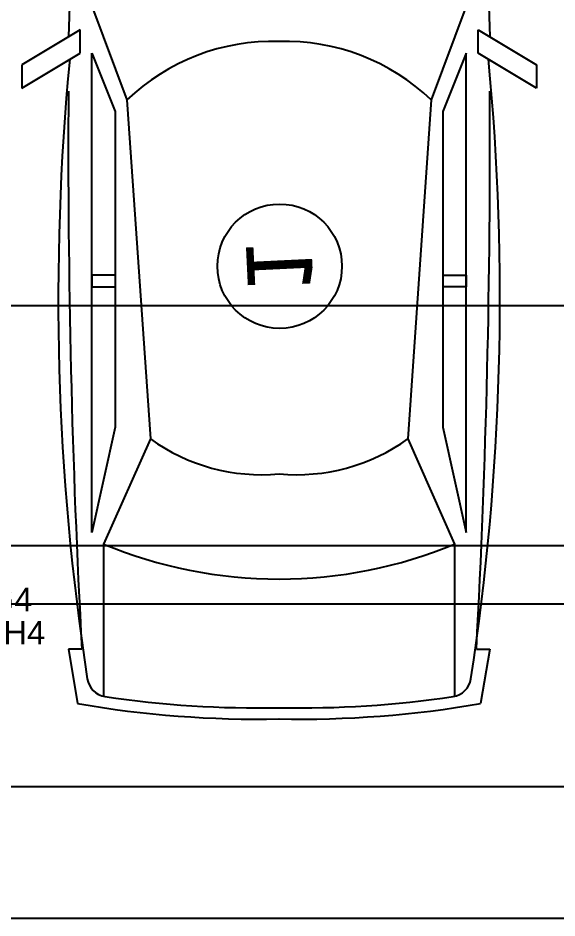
# Model space of a CAD drawing. Header units: millimetres. Extents: x 43168.9 to 43194.6, y -25545.1 to -25543.4.
# Drawn here: x 43170.5904 to 43170.6365, y -25544.5808 to -25544.5038 of the extents above; entities that cross this region are included whole.
import ezdxf
from ezdxf.enums import TextEntityAlignment as Align

# ---------------------------------------------------------------- set-up
doc = ezdxf.new("R2010")
doc.units = ezdxf.units.MM
doc.header["$LTSCALE"] = 200
doc.linetypes.add('DASHDOT', pattern=[1, 0.5, -0.25, 0, -0.25])
doc.linetypes.add('DASHDOT2', pattern=[0.5, 0.25, -0.125, 0, -0.125])
for name, color, linetype in [('aks_sgh', 5, 'DASHDOT2'), ('kesitcizgisi_sgh', 22, 'Continuous'), ('olcuic_sgh', 183, 'Continuous')]:
    doc.layers.add(name, color=color, linetype=linetype)
doc.styles.add('1-200', font='arial.ttf', dxfattribs={"height": 60})
doc.styles.add('text1', font='VERDANA.TTF')

msp = doc.modelspace()

# ---------------------------------------------------------------- linework, layer by layer
at = {"color": 0}
for p, q in [((43170.59560578853, -25544.47818216613), (43170.59470274125, -25544.50536539554)), ((43170.62980030257, -25544.47818216613), (43170.63070334985, -25544.50536539554)), ((43170.59670277507, -25544.50276535159), (43170.59970282578, -25544.51076548683)), ((43170.62870331603, -25544.50276535159), (43170.62570326532, -25544.51076548683)), ((43170.59570275816, -25544.5047653854), (43170.59070267363, -25544.50776543611)), ((43170.59570275816, -25544.50676541921), (43170.59570275816, -25544.5047653854)), ((43170.62970333294, -25544.50676541921), (43170.62970333294, -25544.5047653854)), ((43170.62970333294, -25544.5047653854), (43170.63470341746, -25544.50776543611)), ((43170.59470274125, -25544.50536539554), (43170.59070267363, -25544.50776543611)), ((43170.63070334985, -25544.50536539554), (43170.63470341746, -25544.50776543611)), ((43170.59070267363, -25544.50976546992), (43170.59570275816, -25544.50676541921)), ((43170.59670277507, -25544.54776611232), (43170.59670277507, -25544.50676541921)), ((43170.59670277507, -25544.50676541921), (43170.59870280888, -25544.51176550373)), ((43170.62870331603, -25544.50676541921), (43170.62670328222, -25544.51176550373)), ((43170.62870331603, -25544.54776611232), (43170.62870331603, -25544.50676541921)), ((43170.63470341746, -25544.50976546992), (43170.62970333294, -25544.50676541921)), ((43170.59070267363, -25544.50976546992), (43170.59470274125, -25544.50736542935)), ((43170.59070267363, -25544.50776543611), (43170.59070267363, -25544.50976546992)), ((43170.59070267363, -25544.50776543611), (43170.59070267363, -25544.50976546992)), ((43170.63470341746, -25544.50976546992), (43170.63070334985, -25544.50736542935)), ((43170.63470341746, -25544.50776543611), (43170.63470341746, -25544.50976546992)), ((43170.63470341746, -25544.50776543611), (43170.63470341746, -25544.50976546992)), ((43170.59970282578, -25544.51076548683), (43170.60170285959, -25544.53976597708)), ((43170.62570326532, -25544.51076548683), (43170.6237032315, -25544.53976597708)), ((43170.59870280888, -25544.51176550373), (43170.59870280888, -25544.53876596017)), ((43170.62670328222, -25544.51176550373), (43170.62670328222, -25544.53876596017)), ((43170.59870280888, -25544.52576574041), (43170.59670277507, -25544.52576574041)), ((43170.59670277507, -25544.52576574041), (43170.59670277507, -25544.52676575731)), ((43170.62670328222, -25544.52576574041), (43170.62870331603, -25544.52576574041)), ((43170.62870331603, -25544.52576574041), (43170.62870331603, -25544.52676575731)), ((43170.59670277507, -25544.52676575731), (43170.59870280888, -25544.52676575731)), ((43170.62870331603, -25544.52676575731), (43170.62670328222, -25544.52676575731)), ((43170.59870280888, -25544.53876596017), (43170.59670277507, -25544.54776611232)), ((43170.62670328222, -25544.53876596017), (43170.62870331603, -25544.54776611232)), ((43170.60170285959, -25544.53976597708), (43170.59770279197, -25544.54876612922)), ((43170.6237032315, -25544.53976597708), (43170.62770329913, -25544.54876612922)), ((43170.59770279197, -25544.54876612922), (43170.59770279197, -25544.56179049018)), ((43170.62770329913, -25544.54876612922), (43170.62770329913, -25544.56179049018)), ((43170.59470274125, -25544.55776628137), (43170.59547651232, -25544.56240890778)), ((43170.59570275816, -25544.55776628137), (43170.59470274125, -25544.55776628137)), ((43170.59584451094, -25544.55776628137), (43170.59470274125, -25544.55776628137)), ((43170.62956158015, -25544.55776628137), (43170.63070334985, -25544.55776628137)), ((43170.62970333294, -25544.55776628137), (43170.63070334985, -25544.55776628137)), ((43170.63070334985, -25544.55776628137), (43170.62992957878, -25544.56240890778))]:
    msp.add_line(p, q, dxfattribs=at)
msp.add_line((43170.60743935104, -25544.52525339739), (43170.60743935104, -25544.52525339739))
at = {"linetype": 'Continuous'}
msp.add_circle((43170.61275328859, -25544.52499949247), 0.005320000000000346, dxfattribs=at)
at = {"color": 0}
for centre, radius, start, end in [((43170.6122030371, -25544.52386570829), 0.0181072108613248, 88.41764539243664, 133.6573759964856), ((43170.613203054, -25544.52386570829), 0.0181072108613248, 46.34262400351442, 91.58235460756336), ((43170.80821597193, -25544.52778931733), 0.2143856953616721, 174.5157722221091, 188.7238197954231), ((43170.41719011917, -25544.52778931733), 0.2143856953616721, 351.2761802045768, 5.484227777890904), ((43171.38525977775, -25544.51500160109), 0.7905727552520726, 179.6386925190084, 183.1008306676707), ((43169.84014631335, -25544.51500160109), 0.7905727552520726, 356.8991693323292, 0.3613074809916), ((43170.61120302019, -25544.52659908783), 0.01623637964533992, 234.1888356708188, 275.3009265807162), ((43170.61420307091, -25544.52659908783), 0.01623637964533992, 264.6990734192838, 305.8111643291812), ((43170.61270304555, -25544.51276552064), 0.03900065930309958, 247.3801356131465, 270), ((43170.61270304555, -25544.51276552064), 0.03900065930309958, 270, 292.6198643868535), ((43170.59808969823, -25544.56003256426), 0.0018, 188.7238197954231, 261.5115368966201), ((43170.62731639287, -25544.56003256426), 0.0018, 278.48846310338, 351.2761802045768), ((43170.61091543893, -25544.47409516806), 0.08965309296207911, 260.0838130198713, 271.1549237942075), ((43170.61091543893, -25544.47409516806), 0.08868921503438901, 261.5115368966201, 271.1549237942075), ((43170.61449065217, -25544.47409516806), 0.08965309296207911, 268.8450762057925, 279.9161869801287), ((43170.61449065217, -25544.47409516806), 0.08868921503438901, 268.8450762057925, 278.48846310338)]:
    msp.add_arc(centre, radius, start, end, dxfattribs=at)
at = {"layer": 'aks_sgh'}
for p, q in [((43171.17087959124, -25544.54891939969), (43170.19487849217, -25544.54891939969)), ((43171.17087959124, -25544.55391939969), (43170.19487849217, -25544.55391939969))]:
    msp.add_line(p, q, dxfattribs=at)
at = {"layer": 'kesitcizgisi_sgh', "linetype": 'DASHDOT'}
msp.add_line((43170.24962621122, -25544.52837139241), (43171.04213187219, -25544.52837139241), dxfattribs=at)
at = {"layer": 'olcuic_sgh'}
for p, q in [((43170.5886290417, -25544.56951392043), (43170.7831290417, -25544.56951392043)), ((43170.3516290417, -25544.58075911279), (43171.0201290417, -25544.58075911279))]:
    msp.add_line(p, q, dxfattribs=at)

# ---------------------------------------------------------------- texts
at = {"linetype": 'Continuous', "style": 'text1', "text_generation_flag": 4}
msp.add_attdef('1', text='', height=0.005600000000000385, rotation=92.73556609848184, dxfattribs=at).set_placement((43170.61275328859, -25544.52499949247), align=Align.MIDDLE)
at = {"layer": 'aks_sgh', "style": '1-200'}
for s, p in [('G4', (43170.58789467945, -25544.55451016641)), ('G4', (43170.58789467945, -25544.55451016641)), ('H4', (43170.58914467946, -25544.55734510289))]:
    msp.add_text(s, height=0.002, rotation=5.211020732175437e-06, dxfattribs=at).set_placement(p)

doc.saveas('drawing.dxf')
